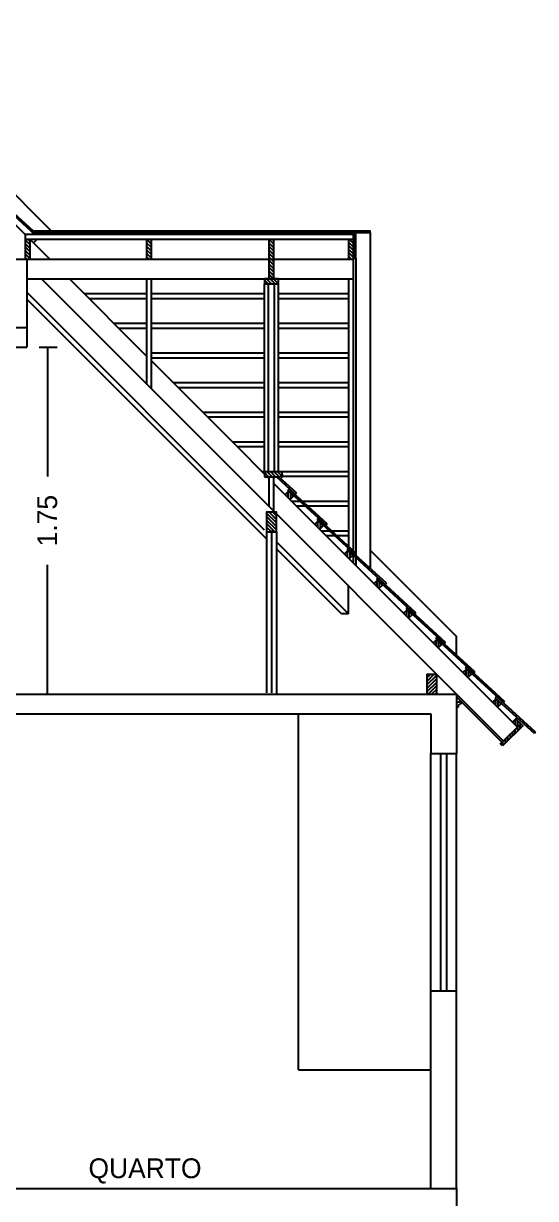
# Model space of a CAD drawing. Extents: x -74 to 202, y -59 to 73.
# Drawn here: x -27.55 to -24.96, y -4.6 to 1.34 of the extents above; entities that cross this region are included whole.
import ezdxf
from ezdxf.enums import TextEntityAlignment as Align

# ---------------------------------------------------------------- set-up
doc = ezdxf.new("R2010")
doc.units = 0
doc.layers.get('0').update_dxf_attribs({"linetype": 'CONTINUOUS'})
doc.layers.get('DEFPOINTS').update_dxf_attribs({"linetype": 'CONTINUOUS'})
for name, color, linetype in [('CONCRETO', 5, 'CONTINUOUS'), ('DIM', 244, 'CONTINUOUS'), ('JANELA', 5, 'CONTINUOUS'), ('PAREDECORTE', 3, 'CONTINUOUS'), ('TEXTO', 1, 'CONTINUOUS'), ('VISTAL', 30, 'CONTINUOUS'), ('VISTAP', 244, 'CONTINUOUS')]:
    doc.layers.add(name, color=color, linetype=linetype)
doc.dimstyles.get("Standard").update_dxf_attribs({"dimscale": 0, "dimtxt": 0.1, "dimasz": 0.12, "dimexe": 0.05, "dimexo": 0.0625, "dimgap": 0.09, "dimtad": 0, "dimzin": 0, "dimtxsty": 'STANDARD', "dimblk1": 'NONE', "dimblk2": 'NONE', "dimsah": 1, "dimcen": 0.09, "dimclrd": 244, "dimclre": 244, "dimclrt": 244, "dimazin": 3, "dimtfac": 1, "dimtdec": 4, "dimtofl": 0, "dimtmove": 0, "dimatfit": 3, "dimtolj": 1, "dimtzin": 0})

# ---------------------------------------------------------------- blocks, each defined once
blk = doc.blocks.new('*X30')
at = {"color": 0, "linetype": 'CONTINUOUS'}
for p, q in [((16.5098, 9.4387), (16.5555, 9.4844)), ((16.5098, 9.4564), (16.5378, 9.4844)), ((16.5098, 9.4741), (16.5201, 9.4844)), ((16.5098, 9.4211), (16.5598, 9.4711)), ((16.5098, 9.4034), (16.5598, 9.4534)), ((22.4598, 9.4844), (22.4598, 9.4844)), ((22.4598, 9.4667), (22.4775, 9.4844)), ((22.4598, 9.449), (22.4952, 9.4844)), ((22.4598, 9.4314), (22.5098, 9.4814)), ((22.4598, 9.4137), (22.5098, 9.4637)), ((16.5098, 9.3857), (16.5598, 9.4357)), ((16.5262, 9.3844), (16.5598, 9.418)), ((16.5439, 9.3844), (16.5598, 9.4003)), ((22.4598, 9.396), (22.5098, 9.446)), ((22.4659, 9.3844), (22.5098, 9.4283)), ((22.4836, 9.3844), (22.5098, 9.4107)), ((22.5013, 9.3844), (22.5098, 9.393))]:
    blk.add_line(p, q, dxfattribs=at)
blk = doc.blocks.new('*D141')
at = {"color": 244, "linetype": 'BYBLOCK'}
for p, q in [((-27.4691, -0.2925), (-27.3775, -0.2925)), ((-27.4275, -0.2925), (-27.4275, -0.9465)), ((-27.4275, -2.0472), (-27.4275, -1.3932)), ((-27.4691, -2.0472), (-27.3775, -2.0472))]:
    blk.add_line(p, q, dxfattribs=at)
at = {"layer": 'DEFPOINTS', "color": 0, "linetype": 'BYBLOCK'}
for p in [(-27.5316, -0.2925), (-27.5316, -2.0472), (-27.4275, -2.0472)]:
    blk.add_point(p, dxfattribs=at)
at = {"color": 244, "linetype": 'BYBLOCK', "insert": (-27.4275, -1.1698), "char_height": 0.1, "attachment_point": 5, "rotation": 90}
blk.add_mtext('\\A1;1.75', dxfattribs=at)
blk = doc.blocks.new('_NONE')
blk = doc.blocks.new('*X52')
at = {"color": 0, "linetype": 'CONTINUOUS'}
for p, q in [((40.6625, 10.3941), (40.6625, 10.4012)), ((40.675, 10.3816), (40.675, 10.4134)), ((40.6875, 10.3762), (40.6875, 10.4044)), ((40.7, 10.3884), (40.7, 10.3919)), ((40.8125, 10.2441), (40.8125, 10.2512)), ((40.825, 10.2316), (40.825, 10.2634)), ((40.8375, 10.2262), (40.8375, 10.2544)), ((40.85, 10.2384), (40.85, 10.2419)), ((40.9625, 10.0941), (40.9625, 10.1012)), ((40.975, 10.0816), (40.975, 10.1134)), ((40.9875, 10.0762), (40.9875, 10.1044)), ((41, 10.0884), (41, 10.0919)), ((41.1125, 9.9441), (41.1125, 9.9512)), ((41.125, 9.9316), (41.125, 9.9634)), ((41.1375, 9.9262), (41.1375, 9.9544)), ((41.15, 9.9384), (41.15, 9.9419)), ((41.275, 9.7816), (41.275, 9.8134)), ((41.2875, 9.7762), (41.2875, 9.8044)), ((41.2625, 9.7941), (41.2625, 9.8012)), ((41.3, 9.7884), (41.3, 9.7919)), ((41.4125, 9.6441), (41.4125, 9.6512)), ((41.425, 9.6316), (41.425, 9.6634)), ((41.4375, 9.6262), (41.4375, 9.6544)), ((41.45, 9.6384), (41.45, 9.6419)), ((41.575, 9.4816), (41.575, 9.5134)), ((41.5625, 9.4941), (41.5625, 9.5012)), ((41.5875, 9.4762), (41.5875, 9.5044)), ((41.6, 9.4884), (41.6, 9.4919)), ((41.7125, 9.3441), (41.7125, 9.3512)), ((41.725, 9.3316), (41.725, 9.3634)), ((41.7375, 9.3262), (41.7375, 9.3544)), ((41.75, 9.3384), (41.75, 9.3419)), ((41.8125, 9.2441), (41.8125, 9.2502)), ((41.825, 9.2316), (41.825, 9.2624)), ((41.8375, 9.2252), (41.8375, 9.2544)), ((41.85, 9.2374), (41.85, 9.2419))]:
    blk.add_line(p, q, dxfattribs=at)
blk = doc.blocks.new('*X28')
at = {"color": 0, "linetype": 'CONTINUOUS'}
for p, q in [((16.4875, 9.6334), (16.4875, 9.6389)), ((16.5, 9.6212), (16.5, 9.6514)), ((16.5125, 9.6285), (16.5125, 9.6584)), ((16.525, 9.641), (16.525, 9.6462)), ((16.3625, 9.4785), (16.3625, 9.5084)), ((16.3375, 9.4834), (16.3375, 9.4889)), ((16.35, 9.4712), (16.35, 9.5014)), ((16.375, 9.491), (16.375, 9.4962)), ((16.1875, 9.3334), (16.1875, 9.3389)), ((16.2, 9.3212), (16.2, 9.3514)), ((16.2125, 9.3285), (16.2125, 9.3584)), ((16.225, 9.341), (16.225, 9.3462)), ((16.075, 9.2237), (16.075, 9.2264)), ((16.0875, 9.2115), (16.0875, 9.2324)), ((16.1, 9.1992), (16.1, 9.2202)), ((16.1125, 9.187), (16.1125, 9.208)), ((16.125, 9.1748), (16.125, 9.1958)), ((16.1375, 9.1625), (16.1375, 9.1835)), ((16.15, 9.1503), (16.15, 9.1713)), ((16.1625, 9.1381), (16.1625, 9.1591)), ((16.175, 9.1258), (16.175, 9.1468)), ((16.1875, 9.1338), (16.1875, 9.1346))]:
    blk.add_line(p, q, dxfattribs=at)
blk = doc.blocks.new('*X23')
at = {"color": 0, "linetype": 'CONTINUOUS'}
for p, q in [((17.2906, 10.4847), (17.3152, 10.5093)), ((17.3079, 10.4843), (17.3329, 10.5093)), ((17.3255, 10.4843), (17.3505, 10.5093)), ((17.3432, 10.4843), (17.3682, 10.5093)), ((17.3609, 10.4843), (17.3815, 10.5049)), ((17.3786, 10.4843), (17.3815, 10.4872))]:
    blk.add_line(p, q, dxfattribs=at)
blk = doc.blocks.new('*X19')
at = {"color": 0, "linetype": 'CONTINUOUS'}
for p, q in [((17.3215, 10.2681), (17.3581, 10.3047)), ((17.3215, 10.2858), (17.3404, 10.3047)), ((17.3215, 10.3035), (17.3227, 10.3047)), ((17.3215, 10.2504), (17.3715, 10.3004)), ((17.3215, 10.2328), (17.3715, 10.2828)), ((17.3215, 10.2151), (17.3715, 10.2651)), ((17.3288, 10.2047), (17.3715, 10.2474)), ((17.3465, 10.2047), (17.3715, 10.2297)), ((17.3642, 10.2047), (17.3715, 10.2121))]:
    blk.add_line(p, q, dxfattribs=at)
blk = doc.blocks.new('*X21')
at = {"color": 0, "linetype": 'CONTINUOUS'}
for p, q in [((17.3115, 11.4602), (17.3357, 11.4844)), ((17.3115, 11.4779), (17.3181, 11.4844)), ((17.3284, 11.4594), (17.3534, 11.4844)), ((17.3461, 11.4594), (17.3711, 11.4844)), ((17.3638, 11.4594), (17.3815, 11.4772)), ((17.3814, 11.4594), (17.3815, 11.4595))]:
    blk.add_line(p, q, dxfattribs=at)
blk = doc.blocks.new('*X18')
at = {"color": 0, "linetype": 'CONTINUOUS'}
for p, q in [((16.919, 11.7041), (16.9243, 11.7094)), ((16.919, 11.6864), (16.931, 11.6984)), ((16.919, 11.6687), (16.931, 11.6807)), ((16.919, 11.651), (16.931, 11.663)), ((16.919, 11.6334), (16.931, 11.6454)), ((16.919, 11.6157), (16.931, 11.6277)), ((16.919, 11.598), (16.931, 11.61)), ((16.9281, 11.5894), (16.931, 11.5923))]:
    blk.add_line(p, q, dxfattribs=at)
blk = doc.blocks.new('*X26')
at = {"color": 0, "linetype": 'CONTINUOUS'}
for p, q in [((16.931, 11.663), (16.9524, 11.6844)), ((16.931, 11.6807), (16.9347, 11.6844)), ((16.931, 11.6454), (16.956, 11.6704)), ((16.931, 11.6277), (16.956, 11.6527)), ((16.931, 11.61), (16.956, 11.635)), ((16.931, 11.5923), (16.956, 11.6173)), ((16.9408, 11.5844), (16.956, 11.5996))]:
    blk.add_line(p, q, dxfattribs=at)
blk = doc.blocks.new('*X22')
at = {"color": 0, "linetype": 'CONTINUOUS'}
for p, q in [((17.3343, 11.6597), (17.359, 11.6844)), ((17.3343, 11.6774), (17.3413, 11.6844)), ((17.3343, 11.6421), (17.3593, 11.6671)), ((17.3343, 11.6244), (17.3593, 11.6494)), ((17.9534, 11.6602), (17.9777, 11.6844)), ((17.9534, 11.6779), (17.96, 11.6844)), ((17.9534, 11.6425), (17.9784, 11.6675)), ((17.9534, 11.6248), (17.9784, 11.6498)), ((18.5684, 11.6741), (18.5787, 11.6844)), ((18.5684, 11.6564), (18.5934, 11.6814)), ((18.5684, 11.6387), (18.5934, 11.6637)), ((18.5684, 11.6211), (18.5934, 11.6461)), ((17.3343, 11.6067), (17.3593, 11.6317)), ((17.3343, 11.589), (17.3593, 11.614)), ((17.3473, 11.5844), (17.3593, 11.5964)), ((17.9534, 11.6072), (17.9784, 11.6322)), ((17.9534, 11.5895), (17.9784, 11.6145)), ((17.9661, 11.5844), (17.9784, 11.5968)), ((18.5684, 11.6034), (18.5934, 11.6284)), ((18.5684, 11.5857), (18.5934, 11.6107)), ((18.5848, 11.5844), (18.5934, 11.593)), ((17.3343, 11.5714), (17.3473, 11.5844)), ((17.3343, 11.5537), (17.3593, 11.5787)), ((17.3343, 11.536), (17.3593, 11.561)), ((17.3343, 11.5183), (17.3593, 11.5433)), ((17.3343, 11.5006), (17.3593, 11.5256)), ((17.3357, 11.4844), (17.3593, 11.508)), ((17.3534, 11.4844), (17.3593, 11.4903))]:
    blk.add_line(p, q, dxfattribs=at)

msp = doc.modelspace()

# ---------------------------------------------------------------- linework, layer by layer
at = {"color": 30}
for q in [(-26.1566, -2.14724), (-25.4866, -3.94724)]:
    msp.add_line((-26.1566, -3.94724), q, dxfattribs=at)
at = {"color": 5}
msp.add_line((-31.5566, -4.54724), (-25.3566, -4.54724), dxfattribs=at)
at = {"layer": 'CONCRETO', "color": 5}
for p, q in [((-28.5166, -2.04724), (-25.3566, -2.04724)), ((-28.5166, -2.14724), (-25.4866, -2.14724)), ((-25.4866, -2.34724), (-25.3566, -2.34724))]:
    msp.add_line(p, q, dxfattribs=at)
at = {"layer": 'CONCRETO', "linetype": 'CONTINUOUS'}
for p, q in [((-25.3566, -2.04724), (-25.3566, -2.34724)), ((-25.4866, -2.14724), (-25.4866, -2.34724)), ((-25.3566, -4.54724), (-25.3566, -4.84724))]:
    msp.add_line(p, q, dxfattribs=at)
at = {"layer": 'DIM', "color": 244, "linetype": 'CONTINUOUS'}
for p, q in [((-27.5316, 0.15276), (-27.5316, -0.29245)), ((-29.3816, -0.19245), (-27.5316, -0.19245)), ((-29.3816, -0.29245), (-27.5316, -0.29245))]:
    msp.add_line(p, q, dxfattribs=at)
at = {"layer": 'JANELA', "linetype": 'CONTINUOUS'}
for p, q in [((-26.30831, -0.92239), (-26.30831, 0.02776)), ((-26.27831, -0.92239), (-26.27831, 0.02776))]:
    msp.add_line(p, q, dxfattribs=at)
at = {"layer": 'JANELA', "color": 244, "linetype": 'CONTINUOUS'}
for p, q in [((-26.32831, -0.92239), (-26.32831, -0.94739)), ((-26.25242, -0.92239), (-26.32831, -0.92239)), ((-26.32831, -0.94739), (-26.24868, -0.94739)), ((-26.24424, -0.94366), (-26.24868, -0.94366)), ((-26.24868, -0.94366), (-26.24868, -0.94739)), ((-26.24424, -0.94739), (-26.24424, -0.94366)), ((-26.24424, -0.94739), (-26.23742, -0.94739)), ((-26.23742, -0.94739), (-26.23742, -0.93739))]:
    msp.add_line(p, q, dxfattribs=at)
at = {"layer": 'JANELA', "color": 5, "linetype": 'CONTINUOUS'}
for p, q in [((-25.4366, -3.54724), (-25.4366, -2.34724)), ((-25.4066, -3.54724), (-25.4066, -2.34724))]:
    msp.add_line(p, q, dxfattribs=at)
at = {"layer": 'JANELA', "color": 244, "linetype": 'CONTINUOUS'}
msp.add_lwpolyline([(-26.25831, 0.02776), (-26.25831, 0.05276), (-26.32831, 0.05276), (-26.32831, 0.02776)], close=True, dxfattribs=at)
msp.add_arc((-26.25242, -0.93739), 0.015, 0, 90, dxfattribs=at)
at = {"layer": 'PAREDECORTE', "color": 3, "linetype": 'CONTINUOUS'}
for p, q in [((-25.4866, -4.54724), (-25.4866, -3.54724)), ((-25.4866, -3.54724), (-25.3566, -3.54724)), ((-25.3566, -4.54724), (-25.3566, -3.54724))]:
    msp.add_line(p, q, dxfattribs=at)
at = {"layer": 'VISTAL', "linetype": 'CONTINUOUS'}
for p, q in [((-28.4566, 1.34418), (-27.40712, 0.2947)), ((-27.54018, 0.27776), (-27.54018, 0.15276)), ((-25.87778, 0.27776), (-27.54018, 0.27776)), ((-25.87778, 0.25276), (-27.54018, 0.25276)), ((-27.51518, 0.15276), (-27.51518, 0.25276)), ((-27.48041, 0.25233), (-27.49828, 0.23485)), ((-26.92525, 0.25276), (-26.92525, 0.15276)), ((-26.90025, 0.15276), (-26.90025, 0.25276)), ((-26.30608, 0.25276), (-26.30608, 0.05276)), ((-26.28108, 0.05276), (-26.28108, 0.25276)), ((-25.90278, 0.25276), (-25.90278, 0.15276)), ((-25.87778, 0.15276), (-25.87778, 0.27776)), ((-25.79339, 0.2867), (-25.79339, -1.41245)), ((-27.54018, 0.15276), (-27.51518, 0.15276)), ((-26.30727, 0.15276), (-26.28227, 0.15276)), ((-25.90278, 0.15276), (-25.87778, 0.15276)), ((-25.86578, 0.15776), (-25.86578, -1.3336)), ((-26.92525, 0.05276), (-26.92525, -0.47859)), ((-26.90025, -0.50359), (-26.90025, 0.05276)), ((-25.90278, 0.05276), (-25.90278, -1.29971)), ((-25.87778, -1.32261), (-25.87778, 0.05276)), ((-26.92525, -0.02224), (-27.24018, -0.02224)), ((-26.92525, -0.04724), (-27.21518, -0.04724)), ((-26.32831, -0.02224), (-26.90025, -0.02224)), ((-26.32831, -0.04724), (-26.90025, -0.04724)), ((-25.90278, -0.02224), (-26.25831, -0.02224)), ((-25.90278, -0.04724), (-26.25831, -0.04724)), ((-26.92525, -0.17224), (-27.09018, -0.17224)), ((-26.32831, -0.17224), (-26.90025, -0.17224)), ((-25.90278, -0.17224), (-26.25831, -0.17224)), ((-26.92525, -0.19724), (-27.06518, -0.19724)), ((-26.32831, -0.19724), (-26.90025, -0.19724)), ((-25.90278, -0.19724), (-26.25831, -0.19724)), ((-26.32831, -0.32224), (-26.90025, -0.32224)), ((-26.32831, -0.34724), (-26.90025, -0.34724)), ((-25.90278, -0.32224), (-26.25831, -0.32224)), ((-25.90278, -0.34724), (-26.25831, -0.34724)), ((-26.32831, -0.47224), (-26.79018, -0.47224)), ((-25.90278, -0.47224), (-26.25831, -0.47224)), ((-26.32831, -0.49724), (-26.76518, -0.49724)), ((-25.90278, -0.49724), (-26.25831, -0.49724)), ((-26.32831, -0.62224), (-26.64018, -0.62224)), ((-26.32831, -0.64724), (-26.61518, -0.64724)), ((-25.90278, -0.62224), (-26.25831, -0.62224)), ((-25.90278, -0.64724), (-26.25831, -0.64724)), ((-26.32831, -0.77224), (-26.49018, -0.77224)), ((-25.90278, -0.77224), (-26.25831, -0.77224)), ((-26.32831, -0.79724), (-26.46518, -0.79724)), ((-25.90278, -0.79724), (-26.25831, -0.79724)), ((-26.32831, -0.92224), (-26.34018, -0.92224)), ((-26.30614, -0.94739), (-26.30614, -1.0977)), ((-26.28114, -1.1227), (-26.28114, -0.94739)), ((-26.17289, -1.03517), (-26.26873, -0.94739)), ((-26.16716, -1.02957), (-26.25689, -0.94739)), ((-26.23742, -0.92224), (-26.25242, -0.92239)), ((-25.90278, -0.92224), (-26.23742, -0.92224)), ((-25.90278, -0.94724), (-26.23742, -0.94724)), ((-26.20456, -1.01002), (-26.20996, -1.01592)), ((-26.01192, -1.18646), (-26.20456, -1.01002)), ((-26.20654, -1.02053), (-26.2244, -1.03801)), ((-26.01733, -1.19236), (-26.20996, -1.01592)), ((-26.18154, -1.04553), (-26.1994, -1.06301)), ((-26.16716, -1.02957), (-26.17289, -1.03517)), ((-26.14848, -1.07224), (-26.19018, -1.07224)), ((-26.12118, -1.09724), (-26.16518, -1.09724)), ((-25.90278, -1.07224), (-26.13663, -1.07224)), ((-25.90278, -1.09724), (-26.10934, -1.09724)), ((-26.05654, -1.17053), (-26.0744, -1.18801)), ((-26.05675, -1.15869), (-26.06215, -1.16459)), ((-25.86952, -1.34102), (-26.06215, -1.16459)), ((-25.86411, -1.33512), (-26.05675, -1.15869)), ((-26.01192, -1.18646), (-26.01733, -1.19236)), ((-26.31831, -1.21961), (-26.31831, -2.03989)), ((-26.29331, -1.21961), (-26.29331, -2.03989)), ((-26.26831, -1.22695), (-26.26831, -2.04724)), ((-26.03154, -1.19553), (-26.0494, -1.21301)), ((-25.99921, -1.22224), (-26.04018, -1.22224)), ((-25.97191, -1.24724), (-26.01518, -1.24724)), ((-25.90278, -1.22224), (-25.98736, -1.22224)), ((-25.90278, -1.24724), (-25.96007, -1.24724)), ((-25.90654, -1.32053), (-25.9244, -1.33801)), ((-25.90454, -1.31014), (-25.90994, -1.31604)), ((-25.71731, -1.49247), (-25.90994, -1.31604)), ((-25.71191, -1.48657), (-25.90454, -1.31014)), ((-25.90278, -1.31056), (-25.90278, -1.31175)), ((-25.90278, -1.3226), (-25.90278, -1.32428)), ((-25.88154, -1.34553), (-25.8994, -1.36301)), ((-25.87778, -1.33465), (-25.87778, -1.33345)), ((-25.87778, -1.38464), (-25.87778, -1.3455)), ((-25.86411, -1.33512), (-25.86952, -1.34102)), ((-25.86578, -1.33695), (-25.86578, -1.34564)), ((-25.86578, -1.35649), (-25.86578, -1.39664)), ((-25.79339, -1.31903), (-25.3566, -1.75582)), ((-25.75654, -1.47053), (-25.7744, -1.48801)), ((-25.75537, -1.45948), (-25.76077, -1.46538)), ((-25.56814, -1.64181), (-25.76077, -1.46538)), ((-25.56273, -1.63591), (-25.75537, -1.45948)), ((-25.73154, -1.49553), (-25.7494, -1.51301)), ((-25.71191, -1.48657), (-25.71731, -1.49247)), ((-25.60654, -1.62053), (-25.6244, -1.63801)), ((-25.60556, -1.60874), (-25.61097, -1.61464)), ((-25.41833, -1.79108), (-25.61097, -1.61464)), ((-25.41293, -1.78518), (-25.60556, -1.60874)), ((-25.58154, -1.64553), (-25.5994, -1.66301)), ((-25.56273, -1.63591), (-25.56814, -1.64181)), ((-25.45654, -1.77053), (-25.4744, -1.78801)), ((-25.45644, -1.75822), (-25.46185, -1.76412)), ((-25.26921, -1.94055), (-25.46185, -1.76412)), ((-25.26381, -1.93465), (-25.45644, -1.75822)), ((-25.3566, -1.84966), (-25.3566, -1.75582)), ((-25.43154, -1.79553), (-25.4494, -1.81301)), ((-25.41293, -1.78518), (-25.41833, -1.79108)), ((-25.12039, -2.28345), (-25.4566, -1.94724)), ((-25.30654, -1.92053), (-25.3244, -1.93801)), ((-25.30644, -1.90763), (-25.31185, -1.91353)), ((-25.11921, -2.08997), (-25.31185, -1.91353)), ((-25.11381, -2.08407), (-25.30644, -1.90763)), ((-25.28154, -1.94553), (-25.2994, -1.96301)), ((-25.26381, -1.93465), (-25.26921, -1.94055)), ((-25.12754, -2.29044), (-25.3566, -2.06138)), ((-25.15654, -2.07053), (-25.1744, -2.08801)), ((-25.15518, -2.05929), (-25.16059, -2.06519)), ((-24.96243, -2.24592), (-25.16059, -2.06519)), ((-24.95702, -2.24002), (-25.15518, -2.05929)), ((-25.13154, -2.09553), (-25.1494, -2.11301)), ((-25.11381, -2.08407), (-25.11921, -2.08997)), ((-25.03049, -2.19549), (-25.13469, -2.29744)), ((-25.05549, -2.17049), (-25.07336, -2.18798)), ((-25.01988, -2.2061), (-25.12408, -2.30804)), ((-24.95702, -2.24002), (-24.96243, -2.24592)), ((-25.12392, -2.3082), (-25.13469, -2.29744))]:
    msp.add_line(p, q, dxfattribs=at)
at = {"layer": 'VISTAL', "color": 30, "linetype": 'CONTINUOUS'}
for p, q in [((-27.54018, 0.27776), (-28.4566, 1.19418)), ((-27.41518, 0.15276), (-27.51518, 0.25276)), ((-26.92525, -0.33717), (-27.31518, 0.05276)), ((-26.46518, -0.79724), (-26.90025, -0.36217)), ((-26.32831, -0.93411), (-26.46518, -0.79724)), ((-26.30614, -0.95628), (-26.31503, -0.94739)), ((-25.87778, -1.38464), (-26.28114, -0.98128)), ((-26.18154, -1.04553), (-26.20654, -1.02053)), ((-26.03154, -1.19553), (-26.05654, -1.17053)), ((-25.88154, -1.34553), (-25.90654, -1.32053)), ((-25.04891, -2.21351), (-25.87778, -1.38464)), ((-25.73154, -1.49553), (-25.75654, -1.47053)), ((-25.58154, -1.64553), (-25.60654, -1.62053)), ((-25.43154, -1.79553), (-25.45654, -1.77053)), ((-25.28154, -1.94553), (-25.30654, -1.92053)), ((-25.13154, -2.09553), (-25.15654, -2.07053)), ((-25.02043, -2.20663), (-25.05604, -2.17103))]:
    msp.add_line(p, q, dxfattribs=at)
at = {"layer": 'VISTAL', "linetype": 'CONTINUOUS'}
for points in [[(-27.49805, 0.2947), (-27.65455, 0.43805), (-27.65996, 0.43215), (-27.4914, 0.27776)], [(-27.50116, 0.2867), (-25.79339, 0.2867)], [(-25.79339, 0.2867), (-25.79339, 0.2947), (-27.49805, 0.2947)], [(-27.47956, 0.27776), (-27.48931, 0.2867)], [(-25.33123, -2.09416), (-25.33123, -2.08713), (-25.35623, -2.08713), (-25.35623, -2.11213), (-25.3492, -2.11213)]]:
    msp.add_lwpolyline(points, dxfattribs=at)
msp.add_arc((-25.33123, -2.11213), 0.01797, 90, 180, dxfattribs=at)
at = {"layer": 'VISTAP', "linetype": 'CONTINUOUS'}
for p, q in [((-27.6316, 0.15276), (-25.87778, 0.15276)), ((-25.87778, 0.05276), (-25.87778, 0.15276)), ((-27.5316, 0.05276), (-25.87778, 0.05276)), ((-26.32831, -1.21695), (-27.5316, -0.01366)), ((-26.31831, -1.2623), (-27.5316, -0.04901)), ((-25.90385, -1.64141), (-26.26831, -1.27695)), ((-25.9392, -1.64141), (-26.26831, -1.3123)), ((-25.90385, -1.64141), (-25.90385, -1.49999)), ((-25.90385, -1.64141), (-25.9392, -1.64141))]:
    msp.add_line(p, q, dxfattribs=at)
at = {"layer": 'VISTAP', "color": 244, "linetype": 'CONTINUOUS'}
for p, q in [((-26.27689, -1.12695), (-27.4566, 0.05276)), ((-26.32831, -0.92239), (-26.32831, 0.02776)), ((-26.25831, -0.92239), (-26.25831, 0.02776)), ((-26.27689, -1.12695), (-26.28114, -1.1227)), ((-25.4566, -1.94724), (-26.26831, -1.13553)), ((-25.4866, -3.54724), (-25.4866, -2.34724)), ((-25.3566, -3.54724), (-25.3566, -2.34724))]:
    msp.add_line(p, q, dxfattribs=at)
at = {"layer": 'VISTAP', "linetype": 'CONTINUOUS'}
for points in [[(-25.87778, 0.27776), (-25.87778, 0.15776), (-25.86578, 0.15776), (-25.86578, 0.27776)], [(-26.26831, -1.22695), (-26.26831, -1.12695), (-26.31831, -1.12695), (-26.31831, -1.22695)], [(-25.4566, -2.04724), (-25.4566, -1.94724), (-25.5066, -1.94724), (-25.5066, -2.04724)], [(-25.4566, -2.04724), (-25.4566, -1.94724), (-25.5066, -1.94724), (-25.5066, -2.04724)]]:
    msp.add_lwpolyline(points, close=True, dxfattribs=at)

# ---------------------------------------------------------------- block references
at = {"layer": 'JANELA', "color": 244, "linetype": 'CONTINUOUS', "xscale": -1}
for name in ['*X21', '*X23']:
    msp.add_blockref(name, (-8.9468, -11.43166), dxfattribs=at)
at = {"layer": 'VISTAL', "linetype": 'CONTINUOUS', "xscale": -1}
for name in ['*X22', '*X26', '*X28']:
    msp.add_blockref(name, (-8.9468, -11.43166), dxfattribs=at)
at = {"layer": 'VISTAL', "linetype": 'CONTINUOUS'}
msp.add_blockref('*X52', (-66.88333, -11.43567), dxfattribs=at)
at = {"layer": 'VISTAP', "linetype": 'CONTINUOUS', "xscale": -1}
for name in ['*X18', '*X19']:
    msp.add_blockref(name, (-8.9468, -11.43166), dxfattribs=at)
at = {"layer": 'VISTAP', "linetype": 'CONTINUOUS'}
msp.add_blockref('*X30', (-47.96641, -11.43166), dxfattribs=at)

# ---------------------------------------------------------------- texts
at = {"layer": 'TEXTO', "linetype": 'CONTINUOUS'}
msp.add_text('QUARTO', height=0.1, dxfattribs=at).set_placement((-26.93331, -4.45736), align=Align.MIDDLE)

# ---------------------------------------------------------------- dimensions: what is measured, and where the dimension line sits
at = {"layer": 'DIM', "linetype": 'CONTINUOUS'}
dim = msp.add_linear_dim(base=(-27.42746, -2.04724), p1=(-27.5316, -0.29245), p2=(-27.5316, -2.04724), angle=90, dimstyle='STANDARD', dxfattribs=at)
dim.commit()
dim.dimension.update_dxf_attribs({"geometry": '*D141', "text_midpoint": (-27.42746, -1.16984)})

doc.saveas('drawing.dxf')
